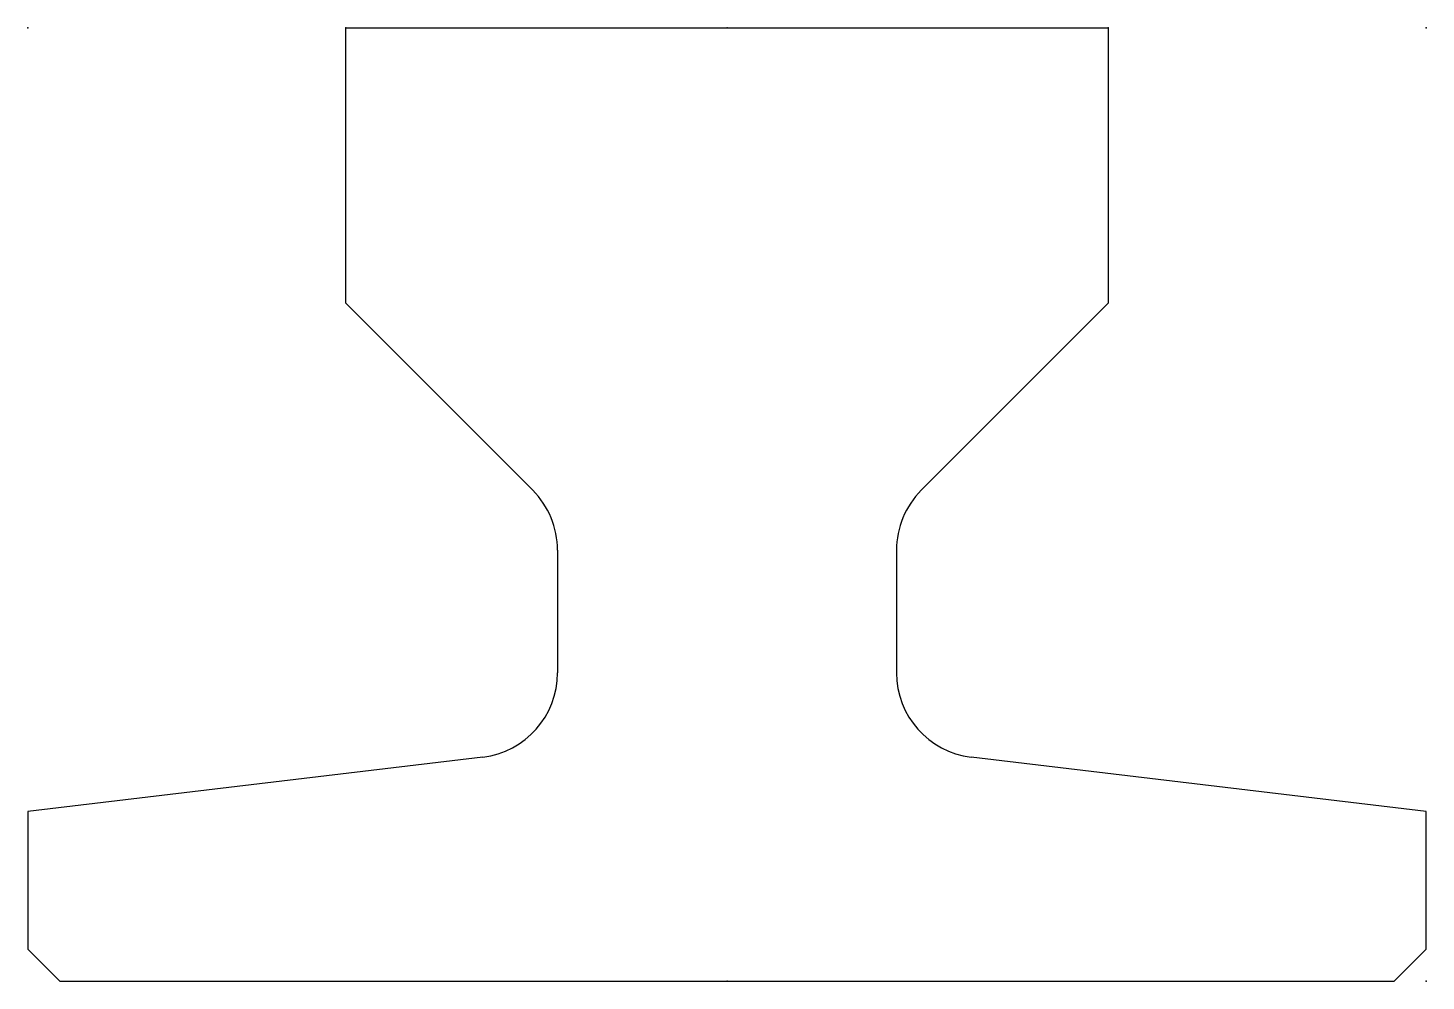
# Model space of a CAD drawing. Extents: x 0 to 0.66, y 0 to 0.45.
import ezdxf

# ---------------------------------------------------------------- set-up
doc = ezdxf.new("R2010")
doc.units = 0
doc.header["$MEASUREMENT"] = 0
doc.layers.get('0').update_dxf_attribs({"color": 5, "linetype": 'CONTINUOUS'})
doc.layers.add('to-xx-insert', color=7, linetype='CONTINUOUS')

msp = doc.modelspace()

# ---------------------------------------------------------------- linework, layer by layer
at = {"linetype": 'Continuous'}
for p, q in [((0.15, 0.45), (0.51, 0.45)), ((0.15, 0.32), (0.15, 0.45)), ((0.51, 0.45), (0.51, 0.32)), ((0.23828, 0.23172), (0.15, 0.32)), ((0.51, 0.32), (0.42172, 0.23172)), ((0.25, 0.20343), (0.25, 0.14549)), ((0.41, 0.20343), (0.41, 0.14549)), ((0.21477, 0.10577), (0, 0.08)), ((0.66, 0.08), (0.44523, 0.10577)), ((0, 0.08), (0, 0.015)), ((0.66, 0.015), (0.66, 0.08)), ((0, 0.015), (0.015, 0)), ((0.645, 0), (0.66, 0.015)), ((0.015, 0), (0.645, 0))]:
    msp.add_line(p, q, dxfattribs=at)
for centre, start, end in [((0.21, 0.20343), 0, 45.00003), ((0.45, 0.20343), 134.99995, 179.99998), ((0.21, 0.14549), 276.84264, 359.99994), ((0.45, 0.14549), 179.99996, 263.15688)]:
    msp.add_arc(centre, 0.04, start, end, dxfattribs=at)
at = {"layer": 'to-xx-insert', "linetype": 'Continuous'}
for p in [(0, 0.45), (0.15, 0.45), (0.33, 0.45), (0.51, 0.45), (0.66, 0.45), (0.33, 0), (0.66, 0)]:
    msp.add_point(p, dxfattribs=at)

doc.saveas('drawing.dxf')
